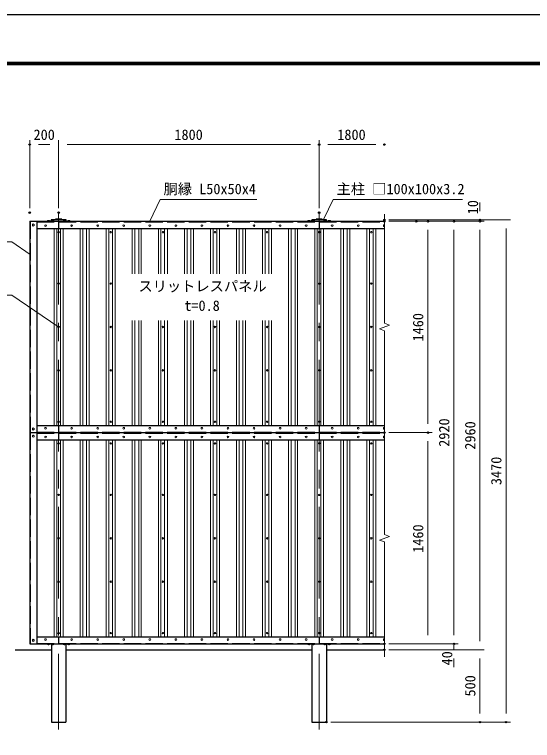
# Model space of a CAD drawing. Units: millimetres, scale not verified. Extents: x -6300 to 6300, y -4455 to 4455.
# Drawn here: x -4182 to -604, y -561 to 4455 of the extents above; entities that cross this region are included whole.
import ezdxf
from ezdxf.enums import TextEntityAlignment as Align

# ---------------------------------------------------------------- set-up
doc = ezdxf.new("R2010")
doc.units = ezdxf.units.MM
doc.header["$LTSCALE"] = 20
doc.header["$PDMODE"] = 32
doc.header["$PDSIZE"] = 10
doc.linetypes.add('DASHED', pattern=[7.5, 6, -1.5])
doc.linetypes.add('USER1', pattern=[50.8, 31.75, -6.35, 6.35, -6.35])
for name, color, linetype, lineweight in [('0-0_D-STR4', 7, 'Continuous', 25), ('0-1_D-STR1', 1, 'Continuous', 25), ('0-2_D-BMK', 2, 'USER1', 13), ('0-3_D-STR3', 3, 'Continuous', 13), ('0-4_D-STR2', 7, 'Continuous', 13), ('0-5_D-STR-DIM', 7, 'Continuous', 13), ('0-6_D-STR-TXT', 7, 'Continuous', 13), ('0-A_D-TTL', 7, 'Continuous', 25)]:
    doc.layers.add(name, color=color, linetype=linetype, lineweight=lineweight)
doc.layers.add('0-9_Defpoints', color=8, linetype='Continuous')
doc.styles.add('ＭＳ ゴシック', font='')
doc.styles.get('ＭＳ ゴシック').set_extended_font_data('MS Gothic')

msp = doc.modelspace()

# ---------------------------------------------------------------- linework, layer by layer
at = {"layer": '0-0_D-STR4'}
for p, q in [((-4177.46, 66.36), (-3927.46, 66.36)), ((-4177.46, 66.36), (-3927.46, 66.36)), ((-3827.46, 66.36), (-2127.46, 66.36)), ((-3827.46, 66.36), (-2127.46, 66.36)), ((-2027.46, 66.36), (-1626.46, 66.36)), ((-2027.46, 66.36), (-1626.46, 66.36))]:
    msp.add_line(p, q, dxfattribs=at)
at = {"layer": '0-1_D-STR1'}
for p, q in [((-4077.46, 3026.36), (-1626.46, 3026.36)), ((-4077.46, 3026.36), (-4077.46, 1566.36)), ((-4027.46, 3026.36), (-4027.46, 1566.36)), ((-3929.48, 3026.36), (-3929.17, 3033.85)), ((-3827.46, 3036.36), (-3927.46, 3036.36)), ((-3926.56, 3036.7), (-3898.96, 3040.36)), ((-3855.96, 3040.36), (-3898.96, 3040.36)), ((-3877.46, 3026.36), (-3877.46, 2976.36)), ((-3855.96, 3040.36), (-3828.36, 3036.7)), ((-3825.45, 3026.36), (-3825.76, 3033.85)), ((-2129.48, 3026.36), (-2129.17, 3033.85)), ((-2027.46, 3036.36), (-2127.46, 3036.36)), ((-2126.56, 3036.7), (-2098.96, 3040.36)), ((-2055.96, 3040.36), (-2098.96, 3040.36)), ((-2077.46, 3026.36), (-2077.46, 2976.36)), ((-2055.96, 3040.36), (-2028.36, 3036.7)), ((-2025.45, 3026.36), (-2025.76, 3033.85)), ((-4027.46, 2976.36), (-1626.46, 2976.36)), ((-4027.46, 2976.36), (-1626.46, 2976.36)), ((-4027.46, 1616.36), (-1626.46, 1616.36)), ((-3877.46, 1616.36), (-3877.46, 1566.36)), ((-2077.46, 1616.36), (-2077.46, 1566.36)), ((-4077.46, 1566.36), (-1626.46, 1566.36)), ((-4077.46, 1566.36), (-4077.46, 106.36)), ((-4077.46, 1566.36), (-1626.46, 1566.36)), ((-4027.46, 1566.36), (-4027.46, 106.36)), ((-3877.46, 1566.36), (-3877.46, 1516.36)), ((-2077.46, 1566.36), (-2077.46, 1516.36)), ((-4027.46, 1516.36), (-1626.46, 1516.36)), ((-4027.46, 156.36), (-1626.46, 156.36)), ((-3877.46, 156.36), (-3877.46, 106.36)), ((-2077.46, 156.36), (-2077.46, 106.36)), ((-4077.46, 106.36), (-1626.46, 106.36)), ((-3927.46, 106.36), (-3927.46, -433.64)), ((-3827.46, 106.36), (-3827.46, -433.64)), ((-2127.46, 106.36), (-2127.46, -433.64)), ((-2027.46, 106.36), (-2027.46, -433.64)), ((-3927.46, -433.64), (-3827.46, -433.64)), ((-2127.46, -433.64), (-2027.46, -433.64))]:
    msp.add_line(p, q, dxfattribs=at)
at = {"layer": '0-1_D-STR1', "linetype": 'DASHED'}
for p, q in [((-4073.46, 3026.36), (-4073.46, 1566.36)), ((-4027.46, 3022.36), (-1626.46, 3022.36)), ((-4073.46, 1566.36), (-4073.46, 106.36)), ((-4027.46, 1570.36), (-1626.46, 1570.36)), ((-4027.46, 1562.36), (-1626.46, 1562.36)), ((-4027.46, 110.36), (-1626.46, 110.36))]:
    msp.add_line(p, q, dxfattribs=at)
at = {"layer": '0-1_D-STR1'}
for centre, start, end in [((-3926.17, 3033.72), 97.56971, 177.61406), ((-3828.75, 3033.72), 2.38594, 82.43029), ((-2126.17, 3033.72), 97.56971, 177.61406), ((-2028.75, 3033.72), 2.38594, 82.43029)]:
    msp.add_arc(centre, 3, start, end, dxfattribs=at)
at = {"layer": '0-2_D-BMK'}
for p, q in [((-3877.46, 3086.36), (-3877.46, -483.64)), ((-2077.46, 3086.36), (-2077.46, -483.64)), ((-3947.46, 3020.49), (-3947.46, 3034.91)), ((-3917.46, 3020.49), (-3917.46, 3034.91)), ((-3837.46, 3020.49), (-3837.46, 3034.91)), ((-3807.46, 3020.49), (-3807.46, 3034.91)), ((-2147.46, 3020.49), (-2147.46, 3034.91)), ((-2117.46, 3020.49), (-2117.46, 3034.91)), ((-2037.46, 3020.49), (-2037.46, 3034.91)), ((-2007.46, 3020.49), (-2007.46, 3034.91)), ((-3947.46, 112.24), (-3947.46, 97.82)), ((-3917.46, 112.24), (-3917.46, 97.82)), ((-3837.46, 112.24), (-3837.46, 97.82)), ((-3807.46, 112.24), (-3807.46, 97.82)), ((-2147.46, 112.24), (-2147.46, 97.82)), ((-2117.46, 112.24), (-2117.46, 97.82)), ((-2037.46, 112.24), (-2037.46, 97.82)), ((-2007.46, 112.24), (-2007.46, 97.82))]:
    msp.add_line(p, q, dxfattribs=at)
at = {"layer": '0-3_D-STR3'}
for p, q in [((-3939.46, 3026.36), (-3955.46, 3026.36)), ((-3940.96, 3031.16), (-3953.96, 3031.16)), ((-3909.46, 3026.36), (-3925.46, 3026.36)), ((-3910.96, 3031.16), (-3923.96, 3031.16)), ((-3829.46, 3026.36), (-3845.46, 3026.36)), ((-3830.96, 3031.16), (-3843.96, 3031.16)), ((-3799.46, 3026.36), (-3815.46, 3026.36)), ((-3800.96, 3031.16), (-3813.96, 3031.16)), ((-2139.46, 3026.36), (-2155.46, 3026.36)), ((-2140.96, 3031.16), (-2153.96, 3031.16)), ((-2109.46, 3026.36), (-2125.46, 3026.36)), ((-2110.96, 3031.16), (-2123.96, 3031.16)), ((-2029.46, 3026.36), (-2045.46, 3026.36)), ((-2030.96, 3031.16), (-2043.96, 3031.16)), ((-1999.46, 3026.36), (-2015.46, 3026.36)), ((-2000.96, 3031.16), (-2013.96, 3031.16)), ((-3939.46, 106.36), (-3955.46, 106.36)), ((-3940.96, 101.56), (-3953.96, 101.56)), ((-3909.46, 106.36), (-3925.46, 106.36)), ((-3910.96, 101.56), (-3923.96, 101.56)), ((-3829.46, 106.36), (-3845.46, 106.36)), ((-3830.96, 101.56), (-3843.96, 101.56)), ((-3799.46, 106.36), (-3815.46, 106.36)), ((-3800.96, 101.56), (-3813.96, 101.56)), ((-2139.46, 106.36), (-2155.46, 106.36)), ((-2140.96, 101.56), (-2153.96, 101.56)), ((-2109.46, 106.36), (-2125.46, 106.36)), ((-2110.96, 101.56), (-2123.96, 101.56)), ((-2029.46, 106.36), (-2045.46, 106.36)), ((-2030.96, 101.56), (-2043.96, 101.56)), ((-1999.46, 106.36), (-2015.46, 106.36)), ((-2000.96, 101.56), (-2013.96, 101.56))]:
    msp.add_line(p, q, dxfattribs=at)
for points in [[(-4058.96, 2997.61), (-4052.46, 2993.86), (-4045.96, 2997.61), (-4045.96, 3005.12), (-4052.46, 3008.87), (-4058.96, 3005.12)], [(-4058.96, 1595.12), (-4052.46, 1598.87), (-4045.96, 1595.12), (-4045.96, 1587.61), (-4052.46, 1583.86), (-4058.96, 1587.61)], [(-4058.96, 1537.61), (-4052.46, 1533.86), (-4045.96, 1537.61), (-4045.96, 1545.12), (-4052.46, 1548.87), (-4058.96, 1545.12)], [(-4058.96, 135.12), (-4052.46, 138.87), (-4045.96, 135.12), (-4045.96, 127.61), (-4052.46, 123.86), (-4058.96, 127.61)]]:
    msp.add_lwpolyline(points, close=True, dxfattribs=at)
for centre, radius in [((-4052.46, 3001.36), 6.3), ((-3967.46, 2996.36), 6), ((-3787.46, 2996.36), 6), ((-3607.46, 2996.36), 6), ((-3427.46, 2996.36), 6), ((-3247.46, 2996.36), 6), ((-3067.46, 2996.36), 6), ((-2887.46, 2996.36), 6), ((-2707.46, 2996.36), 6), ((-2527.46, 2996.36), 6), ((-2347.46, 2996.36), 6), ((-2167.46, 2996.36), 6), ((-1987.46, 2996.36), 6), ((-1807.46, 2996.36), 6), ((-3877.46, 2951.36), 5), ((-3517.46, 2951.36), 5), ((-3157.46, 2951.36), 5), ((-2797.46, 2951.36), 5), ((-2437.46, 2951.36), 5), ((-2077.46, 2951.36), 5), ((-1717.46, 2951.36), 5), ((-3877.46, 2596.36), 5), ((-3517.46, 2596.36), 5), ((-2077.46, 2596.36), 5), ((-1717.46, 2596.36), 5), ((-3877.46, 2296.36), 5), ((-3517.46, 2296.36), 5), ((-3157.46, 2296.36), 5), ((-2797.46, 2296.36), 5), ((-2437.46, 2296.36), 5), ((-2077.46, 2296.36), 5), ((-1717.46, 2296.36), 5), ((-3877.46, 1996.36), 5), ((-3517.46, 1996.36), 5), ((-3157.46, 1996.36), 5), ((-2797.46, 1996.36), 5), ((-2437.46, 1996.36), 5), ((-2077.46, 1996.36), 5), ((-1717.46, 1996.36), 5), ((-3877.46, 1641.36), 5), ((-3517.46, 1641.36), 5), ((-3157.46, 1641.36), 5), ((-2797.46, 1641.36), 5), ((-2437.46, 1641.36), 5), ((-2077.46, 1641.36), 5), ((-1717.46, 1641.36), 5), ((-4052.46, 1591.36), 6.3), ((-3967.46, 1596.36), 6), ((-3967.46, 1596.36), 6), ((-3787.46, 1596.36), 6), ((-3607.46, 1596.36), 6), ((-3427.46, 1596.36), 6), ((-3247.46, 1596.36), 6), ((-3067.46, 1596.36), 6), ((-2887.46, 1596.36), 6), ((-2707.46, 1596.36), 6), ((-2527.46, 1596.36), 6), ((-2347.46, 1596.36), 6), ((-2167.46, 1596.36), 6), ((-1987.46, 1596.36), 6), ((-1807.46, 1596.36), 6), ((-4052.46, 1541.36), 6.3), ((-3967.46, 1536.36), 6), ((-3787.46, 1536.36), 6), ((-3607.46, 1536.36), 6), ((-3427.46, 1536.36), 6), ((-3247.46, 1536.36), 6), ((-3067.46, 1536.36), 6), ((-2887.46, 1536.36), 6), ((-2707.46, 1536.36), 6), ((-2527.46, 1536.36), 6), ((-2347.46, 1536.36), 6), ((-2167.46, 1536.36), 6), ((-1987.46, 1536.36), 6), ((-1807.46, 1536.36), 6), ((-3877.46, 1491.36), 5), ((-3517.46, 1491.36), 5), ((-3157.46, 1491.36), 5), ((-2797.46, 1491.36), 5), ((-2437.46, 1491.36), 5), ((-2077.46, 1491.36), 5), ((-1717.46, 1491.36), 5), ((-3877.46, 1136.36), 5), ((-3517.46, 1136.36), 5), ((-3157.46, 1136.36), 5), ((-2797.46, 1136.36), 5), ((-2437.46, 1136.36), 5), ((-2077.46, 1136.36), 5), ((-1717.46, 1136.36), 5), ((-3877.46, 836.36), 5), ((-3517.46, 836.36), 5), ((-3157.46, 836.36), 5), ((-2797.46, 836.36), 5), ((-2437.46, 836.36), 5), ((-2077.46, 836.36), 5), ((-1717.46, 836.36), 5), ((-3877.46, 536.36), 5), ((-3517.46, 536.36), 5), ((-3157.46, 536.36), 5), ((-2797.46, 536.36), 5), ((-2437.46, 536.36), 5), ((-2077.46, 536.36), 5), ((-1717.46, 536.36), 5), ((-3877.46, 181.36), 5), ((-3517.46, 181.36), 5), ((-3157.46, 181.36), 5), ((-2797.46, 181.36), 5), ((-2437.46, 181.36), 5), ((-2077.46, 181.36), 5), ((-1717.46, 181.36), 5), ((-4052.46, 131.36), 6.3), ((-3967.46, 136.36), 6), ((-3967.46, 136.36), 6), ((-3787.46, 136.36), 6), ((-3607.46, 136.36), 6), ((-3427.46, 136.36), 6), ((-3247.46, 136.36), 6), ((-3067.46, 136.36), 6), ((-2887.46, 136.36), 6), ((-2707.46, 136.36), 6), ((-2527.46, 136.36), 6), ((-2347.46, 136.36), 6), ((-2167.46, 136.36), 6), ((-1987.46, 136.36), 6), ((-1807.46, 136.36), 6)]:
    msp.add_circle(centre, radius, dxfattribs=at)
for centre in [(-1627.46, 2996.36), (-1627.46, 1596.36), (-1627.46, 1536.36), (-1627.46, 136.36)]:
    msp.add_arc(centre, 6, 80.41516, 279.58484, dxfattribs=at)
for centre, major_axis, start_param, end_param in [((-3953.96, 3026.36), (0, -4.8), 3.1415927, 4.712389), ((-3940.96, 3026.36), (0, -4.8), 1.5707963, 3.1415927), ((-3923.96, 3026.36), (0, -4.8), 3.1415927, 4.712389), ((-3910.96, 3026.36), (0, -4.8), 1.5707963, 3.1415927), ((-3843.96, 3026.36), (0, -4.8), 3.1415927, 4.712389), ((-3830.96, 3026.36), (0, -4.8), 1.5707963, 3.1415927), ((-3813.96, 3026.36), (0, -4.8), 3.1415927, 4.712389), ((-3800.96, 3026.36), (0, -4.8), 1.5707963, 3.1415927), ((-2153.96, 3026.36), (0, -4.8), 3.1415927, 4.712389), ((-2140.96, 3026.36), (0, -4.8), 1.5707963, 3.1415927), ((-2123.96, 3026.36), (0, -4.8), 3.1415927, 4.712389), ((-2110.96, 3026.36), (0, -4.8), 1.5707963, 3.1415927), ((-2043.96, 3026.36), (0, -4.8), 3.1415927, 4.712389), ((-2030.96, 3026.36), (0, -4.8), 1.5707963, 3.1415927), ((-2013.96, 3026.36), (0, -4.8), 3.1415927, 4.712389), ((-2000.96, 3026.36), (0, -4.8), 1.5707963, 3.1415927), ((-3953.96, 106.36), (0, 4.8), 1.5707963, 3.1415927), ((-3940.96, 106.36), (0, 4.8), 3.1415927, 4.712389), ((-3923.96, 106.36), (0, 4.8), 1.5707963, 3.1415927), ((-3910.96, 106.36), (0, 4.8), 3.1415927, 4.712389), ((-3843.96, 106.36), (0, 4.8), 1.5707963, 3.1415927), ((-3830.96, 106.36), (0, 4.8), 3.1415927, 4.712389), ((-3813.96, 106.36), (0, 4.8), 1.5707963, 3.1415927), ((-3800.96, 106.36), (0, 4.8), 3.1415927, 4.712389), ((-2153.96, 106.36), (0, 4.8), 1.5707963, 3.1415927), ((-2140.96, 106.36), (0, 4.8), 3.1415927, 4.712389), ((-2123.96, 106.36), (0, 4.8), 1.5707963, 3.1415927), ((-2110.96, 106.36), (0, 4.8), 3.1415927, 4.712389), ((-2043.96, 106.36), (0, 4.8), 1.5707963, 3.1415927), ((-2030.96, 106.36), (0, 4.8), 3.1415927, 4.712389), ((-2013.96, 106.36), (0, 4.8), 1.5707963, 3.1415927), ((-2000.96, 106.36), (0, 4.8), 3.1415927, 4.712389)]:
    msp.add_ellipse(centre, major_axis=major_axis, ratio=0.3125, start_param=start_param, end_param=end_param, dxfattribs=at)
at = {"layer": '0-4_D-STR2'}
for p, q in [((-3908.46, 2976.36), (-3908.46, 1616.36)), ((-3889.46, 2976.36), (-3889.46, 1616.36)), ((-3864.46, 2976.36), (-3864.46, 1616.36)), ((-3846.46, 2976.36), (-3846.46, 1616.36)), ((-3728.46, 2976.36), (-3728.46, 1616.36)), ((-3710.46, 2976.36), (-3710.46, 1616.36)), ((-3684.46, 2976.36), (-3684.46, 1616.36)), ((-3666.46, 2976.36), (-3666.46, 1616.36)), ((-3548.46, 2976.36), (-3548.46, 1616.36)), ((-3530.46, 2976.36), (-3530.46, 1616.36)), ((-3505.46, 2976.36), (-3505.46, 1616.36)), ((-3486.46, 2976.36), (-3486.46, 1616.36)), ((-3368.46, 2976.36), (-3368.46, 2663.86)), ((-3350.46, 2976.36), (-3350.46, 2663.86)), ((-3324.46, 2976.36), (-3324.46, 2663.86)), ((-3306.46, 2976.36), (-3306.46, 2663.86)), ((-3188.46, 2976.36), (-3188.46, 2663.86)), ((-3170.46, 2976.36), (-3170.46, 2663.86)), ((-3145.46, 2976.36), (-3145.46, 2663.86)), ((-3126.46, 2976.36), (-3126.46, 2663.86)), ((-3008.46, 2976.36), (-3008.46, 2663.86)), ((-2990.46, 2976.36), (-2990.46, 2663.86)), ((-2964.46, 2976.36), (-2964.46, 2663.86)), ((-2946.46, 2976.36), (-2946.46, 2663.86)), ((-2828.46, 2976.36), (-2828.46, 2663.86)), ((-2810.46, 2976.36), (-2810.46, 2663.86)), ((-2785.46, 2976.36), (-2785.46, 2663.86)), ((-2766.46, 2976.36), (-2766.46, 2663.86)), ((-2648.46, 2976.36), (-2648.46, 2663.86)), ((-2630.46, 2976.36), (-2630.46, 2663.86)), ((-2604.46, 2976.36), (-2604.46, 2663.86)), ((-2586.46, 2976.36), (-2586.46, 2663.86)), ((-2468.46, 2976.36), (-2468.46, 2663.86)), ((-2450.46, 2976.36), (-2450.46, 2663.86)), ((-2425.46, 2976.36), (-2425.46, 2663.86)), ((-2406.46, 2975.86), (-2406.46, 2663.86)), ((-2288.46, 2976.36), (-2288.46, 1616.36)), ((-2270.46, 2976.36), (-2270.46, 1616.36)), ((-2244.46, 2976.36), (-2244.46, 1616.36)), ((-2226.46, 2976.36), (-2226.46, 1616.36)), ((-2108.46, 2976.36), (-2108.46, 1616.36)), ((-2090.46, 2976.36), (-2090.46, 1616.36)), ((-2065.46, 2976.36), (-2065.46, 1616.36)), ((-2046.46, 2976.36), (-2046.46, 1616.36)), ((-1928.46, 2976.36), (-1928.46, 1616.36)), ((-1910.46, 2976.36), (-1910.46, 1616.36)), ((-1884.46, 2976.36), (-1884.46, 1616.36)), ((-1866.46, 2976.36), (-1866.46, 1616.36)), ((-1748.46, 2976.36), (-1748.46, 1616.36)), ((-1730.46, 2976.36), (-1730.46, 1616.36)), ((-1705.46, 2976.36), (-1705.46, 1616.36)), ((-1686.46, 2976.36), (-1686.46, 1616.36)), ((-3368.46, 2341.86), (-3368.46, 1616.36)), ((-3350.46, 2341.86), (-3350.46, 1616.36)), ((-3324.46, 2341.86), (-3324.46, 1616.36)), ((-3306.46, 2341.86), (-3306.46, 1616.36)), ((-3188.46, 2341.86), (-3188.46, 1616.36)), ((-3170.46, 2341.86), (-3170.46, 1616.36)), ((-3145.46, 2341.86), (-3145.46, 1616.36)), ((-3126.46, 2341.86), (-3126.46, 1616.36)), ((-3008.46, 2341.86), (-3008.46, 1616.36)), ((-2990.46, 2341.86), (-2990.46, 1616.36)), ((-2964.46, 2341.86), (-2964.46, 1616.36)), ((-2946.46, 2341.86), (-2946.46, 1616.36)), ((-2828.46, 2341.86), (-2828.46, 1616.36)), ((-2810.46, 2341.86), (-2810.46, 1616.36)), ((-2785.46, 2341.86), (-2785.46, 1616.36)), ((-2766.46, 2341.86), (-2766.46, 1616.36)), ((-2648.46, 2341.86), (-2648.46, 1616.36)), ((-2630.46, 2341.86), (-2630.46, 1616.36)), ((-2604.46, 2341.86), (-2604.46, 1616.36)), ((-2586.46, 2341.86), (-2586.46, 1616.36)), ((-2468.46, 2341.86), (-2468.46, 1616.36)), ((-2450.46, 2341.86), (-2450.46, 1616.36)), ((-2425.46, 2341.86), (-2425.46, 1616.36)), ((-2406.46, 2341.86), (-2406.46, 1615.86)), ((-3908.46, 1516.36), (-3908.46, 156.36)), ((-3889.46, 1516.36), (-3889.46, 156.36)), ((-3864.46, 1516.36), (-3864.46, 156.36)), ((-3846.46, 1516.36), (-3846.46, 156.36)), ((-3728.46, 1516.36), (-3728.46, 156.36)), ((-3710.46, 1516.36), (-3710.46, 156.36)), ((-3684.46, 1516.36), (-3684.46, 156.36)), ((-3666.46, 1516.36), (-3666.46, 156.36)), ((-3548.46, 1516.36), (-3548.46, 156.36)), ((-3530.46, 1516.36), (-3530.46, 156.36)), ((-3505.46, 1516.36), (-3505.46, 156.36)), ((-3486.46, 1516.36), (-3486.46, 156.36)), ((-3368.46, 1516.36), (-3368.46, 156.36)), ((-3350.46, 1516.36), (-3350.46, 156.36)), ((-3324.46, 1516.36), (-3324.46, 156.36)), ((-3306.46, 1516.36), (-3306.46, 156.36)), ((-3188.46, 1516.36), (-3188.46, 156.36)), ((-3170.46, 1516.36), (-3170.46, 156.36)), ((-3145.46, 1516.36), (-3145.46, 156.36)), ((-3126.46, 1515.86), (-3126.46, 155.86)), ((-3008.46, 1516.36), (-3008.46, 156.36)), ((-2990.46, 1516.36), (-2990.46, 156.36)), ((-2964.46, 1516.36), (-2964.46, 156.36)), ((-2946.46, 1516.36), (-2946.46, 156.36)), ((-2828.46, 1516.36), (-2828.46, 156.36)), ((-2810.46, 1516.36), (-2810.46, 156.36)), ((-2785.46, 1516.36), (-2785.46, 156.36)), ((-2766.46, 1515.86), (-2766.46, 155.86)), ((-2648.46, 1516.36), (-2648.46, 156.36)), ((-2630.46, 1516.36), (-2630.46, 156.36)), ((-2604.46, 1516.36), (-2604.46, 156.36)), ((-2586.46, 1516.36), (-2586.46, 156.36)), ((-2468.46, 1516.36), (-2468.46, 156.36)), ((-2450.46, 1516.36), (-2450.46, 156.36)), ((-2425.46, 1516.36), (-2425.46, 156.36)), ((-2406.46, 1515.86), (-2406.46, 155.86)), ((-2288.46, 1516.36), (-2288.46, 156.36)), ((-2270.46, 1516.36), (-2270.46, 156.36)), ((-2244.46, 1516.36), (-2244.46, 156.36)), ((-2226.46, 1516.36), (-2226.46, 156.36)), ((-2108.46, 1516.36), (-2108.46, 156.36)), ((-2090.46, 1516.36), (-2090.46, 156.36)), ((-2065.46, 1516.36), (-2065.46, 156.36)), ((-2046.46, 1516.36), (-2046.46, 156.36)), ((-1928.46, 1516.36), (-1928.46, 156.36)), ((-1910.46, 1516.36), (-1910.46, 156.36)), ((-1884.46, 1516.36), (-1884.46, 156.36)), ((-1866.46, 1516.36), (-1866.46, 156.36)), ((-1748.46, 1516.36), (-1748.46, 156.36)), ((-1730.46, 1516.36), (-1730.46, 156.36)), ((-1705.46, 1516.36), (-1705.46, 156.36)), ((-1686.46, 1516.36), (-1686.46, 156.36))]:
    msp.add_line(p, q, dxfattribs=at)
at = {"layer": '0-5_D-STR-DIM'}
for p, q in [((-4077.46, 3116.36), (-4077.46, 3586.86)), ((-3877.46, 3116.36), (-3877.46, 3586.86)), ((-3877.46, 3116.36), (-3877.46, 3586.86)), ((-2077.46, 3116.36), (-2077.46, 3586.86)), ((-2077.46, 3116.36), (-2077.46, 3586.86)), ((-3937.46, 3556.86), (-4017.46, 3556.86)), ((-3817.46, 3556.86), (-2137.46, 3556.86)), ((-2017.46, 3556.86), (-1686.46, 3556.86)), ((-966.46, 3096.36), (-966.46, 3156.36)), ((-1626.46, 2322.02), (-1626.46, 3076.36)), ((-1626.46, 2322.02), (-1626.46, 3076.36)), ((-1596.46, 3036.36), (-936.46, 3036.36)), ((-1596.46, 3036.36), (-756.46, 3036.36)), ((-1596.46, 3026.36), (-1296.46, 3026.36)), ((-1596.46, 3026.36), (-1116.46, 3026.36)), ((-1596.46, 3026.36), (-936.46, 3026.36)), ((-1376.46, 3026.36), (-936.46, 3026.36)), ((-966.46, 3026.36), (-966.46, 3036.36)), ((-1326.46, 1626.36), (-1326.46, 2966.36)), ((-1146.46, 166.36), (-1146.46, 2966.36)), ((-966.46, 126.36), (-966.46, 2966.36)), ((-966.46, 2966.36), (-966.46, 2906.36)), ((-786.46, 2976.36), (-786.46, -373.64)), ((-1661.7, 2283.54), (-1591.22, 2309.19)), ((-1591.22, 2309.19), (-1626.46, 2322.02)), ((-1626.46, 2270.71), (-1661.7, 2283.54)), ((-1626.46, 2270.71), (-1626.46, 1476.36)), ((-1626.46, 862.02), (-1626.46, 1616.36)), ((-1596.46, 1566.36), (-1296.46, 1566.36)), ((-1596.46, 1566.36), (-1296.46, 1566.36)), ((-1326.46, 166.36), (-1326.46, 1506.36)), ((-1591.22, 849.19), (-1626.46, 862.02)), ((-1661.7, 823.54), (-1591.22, 849.19)), ((-1626.46, 810.71), (-1661.7, 823.54)), ((-1626.46, 810.71), (-1626.46, 16.36)), ((-1146.46, 166.36), (-1146.46, 226.36)), ((-1596.46, 106.36), (-1116.46, 106.36)), ((-1596.46, 106.36), (-1296.46, 106.36)), ((-1596.46, 106.36), (-1116.46, 106.36)), ((-1146.46, 66.36), (-1146.46, 106.36)), ((-1596.46, 66.36), (-936.46, 66.36)), ((-1596.46, 66.36), (-936.46, 66.36)), ((-1596.46, 66.36), (-1116.46, 66.36)), ((-1596.46, 66.36), (-936.46, 66.36)), ((-1146.46, 6.36), (-1146.46, -53.64)), ((-966.46, 6.36), (-966.46, -373.64)), ((-966.46, 6.36), (-966.46, -373.64)), ((-1997.46, -433.64), (-936.46, -433.64)), ((-1997.46, -433.64), (-936.46, -433.64)), ((-1997.46, -433.64), (-756.46, -433.64))]:
    msp.add_line(p, q, dxfattribs=at)
at = {"layer": '0-6_D-STR-TXT'}
for points in [[(-2508.79, 3177.92), (-3175.36, 3177.92), (-3247.37, 3028.17)], [(-1086.46, 3177.92), (-1979.93, 3177.92), (-2045.58, 3043.99)], [(-4433.77, 2883.74), (-4201.68, 2883.74), (-4075.12, 2797.91)], [(-4864.08, 2516.22), (-4201.68, 2516.22), (-3883.26, 2300.29)]]:
    msp.add_lwpolyline(points, dxfattribs=at)
at = {"layer": '0-9_Defpoints'}
for p in [(-4077.46, 3556.86), (-2077.46, 3556.86), (-1626.46, 3556.86), (-4077.46, 3086.36), (-3877.46, 3086.36), (-2077.46, 3086.36), (-1626.46, 3036.36), (-1626.46, 3036.36), (-1626.46, 3026.36), (-1406.46, 3026.36), (-1326.46, 3026.36), (-1146.46, 3026.36), (-966.46, 3036.36), (-966.46, 3026.36), (-1626.46, 1566.36), (-1626.46, 1566.36), (-1326.46, 1566.36), (-1626.46, 106.36), (-1626.46, 106.36), (-1146.46, 106.36), (-1626.46, 66.36), (-1626.46, 66.36), (-2027.46, -433.64), (-2027.46, -433.64), (-966.46, -433.64), (-786.46, -433.64)]:
    msp.add_point(p, dxfattribs=at)
at = {"layer": '0-A_D-TTL', "color": 2}
msp.add_lwpolyline([(-6300, 4455), (6300, 4455), (6300, -4455), (-6300, -4455)], close=True, dxfattribs=at)
at = {"layer": '0-A_D-TTL'}
for points in [[(-5895, 4125), (5895, 4125), (5895, -4125), (-5895, -4125)], [(-5891.25, 4121.25), (5891.25, 4121.25), (5891.25, -4121.25), (-5891.25, -4121.25)], [(-5887.5, 4117.5), (5887.5, 4117.5), (5887.5, -4117.5), (-5887.5, -4117.5)], [(-5883.75, 4113.75), (5883.75, 4113.75), (5883.75, -4113.75), (-5883.75, -4113.75)], [(-5880, 4110), (5880, 4110), (5880, -4110), (-5880, -4110)]]:
    msp.add_lwpolyline(points, close=True, dxfattribs=at)

# ---------------------------------------------------------------- texts
at = {"layer": '0-5_D-STR-DIM', "style": 'ＭＳ ゴシック'}
for s, p in [('200', (-4050.96, 3566.99)), ('1800', (-3077.81, 3566.99)), ('1800', (-1952.31, 3566.99))]:
    msp.add_text(s, height=72.14, dxfattribs=at).set_placement(p, align=Align.BOTTOM_LEFT)
for s, p in [('10', (-958, 3074.76)), ('1460', (-1336.58, 2196.01)), ('2920', (-1156.58, 1468.49)), ('2960', (-976.58, 1448.49)), ('3470', (-796.58, 1203.68)), ('1460', (-1336.58, 736.01)), ('40', (-1136.13, -42.01)), ('500', (-976.58, -256.95)), ('500', (-976.58, -256.95))]:
    msp.add_text(s, height=72.14, rotation=90, dxfattribs=at).set_placement(p, align=Align.BOTTOM_LEFT)
at = {"layer": '0-6_D-STR-TXT', "style": 'ＭＳ ゴシック'}
for s, p in [('胴縁 L50x50x4', (-3152.57, 3192.04)), ('主柱 □100x100x3.2', (-1957.14, 3192.04)), ('スリットレスパネル', (-3326.04, 2520.27)), ('t=0.8', (-3009.29, 2385.94))]:
    msp.add_text(s, height=72.14, dxfattribs=at).set_placement(p, align=Align.BOTTOM_LEFT)

doc.saveas('drawing.dxf')
